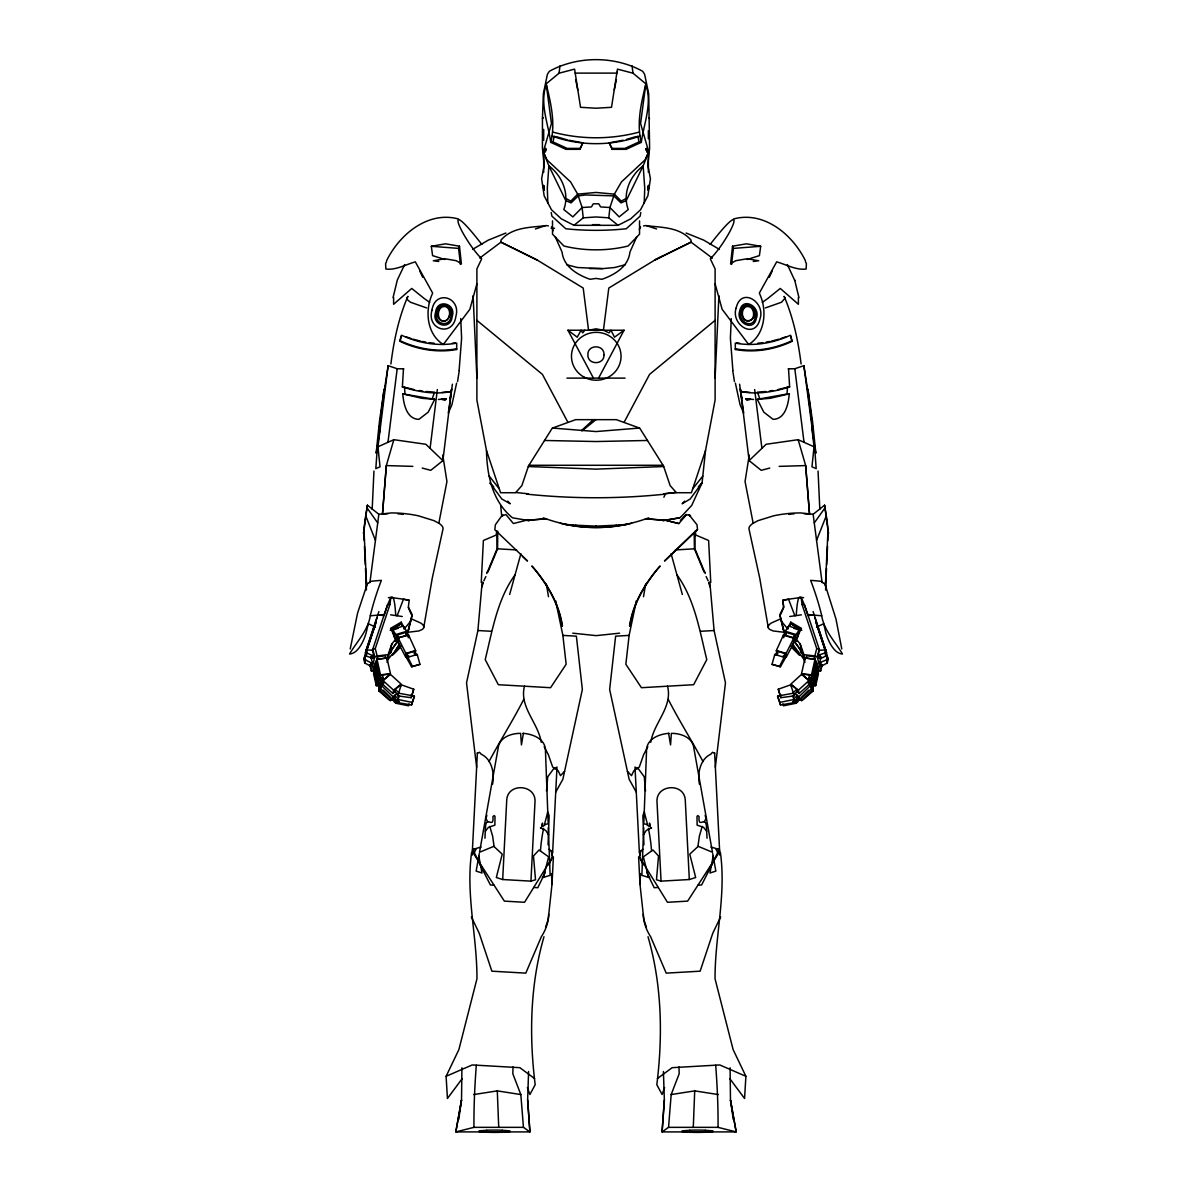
<?xml version="1.0" encoding="UTF-8"?>
<svg xmlns="http://www.w3.org/2000/svg" width="1192" height="1192" viewBox="0 0 1192 1192"><rect width="100%" height="100%" fill="white"/><g stroke="black" fill="none" stroke-linecap="round" stroke-linejoin="round"><path stroke-width="1.5" d="M694.206 534.105L694.414 548.827L703.995 571.862L705.038 572.235M715.707 1065.216C717.226 1085.942 718.255 1106.504 718.031 1127.349L736.179 1131.908L730.472 1099.993L730.085 1067.823M456.655 349.48L456.715 343.117C438.269 346.485 418.467 343.177 401.57 335.22L399.961 341.344C417.304 349.599 437.688 353.011 456.655 349.48L456.655 348.779C437.688 352.31 417.304 348.898 399.961 340.644L401.168 336.055M741.439 314.137L741.469 311.872M754.521 315.642C756.89 307.879 744.985 300.235 741.945 309.756M623.148 140.209L609.231 142.846L612.167 149.328L626.098 149.328L641.296 142.355C636.364 122.999 641.296 102.78 645.855 83.827L632.982 73.189L617.456 69.121L611.511 107.31L596.015 108.219L580.534 107.31L574.589 69.121L559.063 73.189L546.189 83.827L551.464 123.566L543.328 151.756L548.871 165.852L565.768 200.554L571.043 202.893L578.254 195.875L585.525 194.966L613.791 195.875L621.002 202.893L626.277 200.554L643.173 165.852L648.716 151.756L640.581 123.566L645.855 83.827M648.716 186.399L648.463 188.098L648.537 186.459M788.523 368.82L789.626 386.908L787.495 387.013L787.018 393.986L757.307 399.35L763.804 412.179L773.131 419.361C785.558 419.062 788.389 403.745 789.253 393.852L787.018 393.986M693.282 1127.349L694.712 1090.874L718.255 1094.569M523.377 733.378L521.44 744.925L520.636 733.363C511.964 733.289 501.117 736.656 498.539 745.939L479.527 852.265L493.816 846.35L502.219 854.172L496.334 877.521L502.681 879.532L530.947 881.141L535.521 879.771L533.465 855.975L539.022 850.015L548.648 856.839L543.358 877.401M566.587 264.684L577.39 267.515L602.452 268.647L614.655 267.515L625.457 264.684M486.962 572.235L488.005 571.862L497.585 548.827L497.72 531.14M513.007 1066.929L512.828 1073.768L520.83 1094.569L523.452 1127.349L529.918 1131.908L527.639 1099.993L528.592 1071.489M548.573 834.832L545.861 830.63A16.777 12.322 3.3 0 0 541.272 828.291L542.509 823.061C541.69 830.288 544.55 822.912 548.201 824.03L545.385 748.621C543.939 738.221 532.139 733.974 522.945 733.318M697.931 846.588L699.361 836.173L702.222 826.443M492.519 784.351C494.784 773.623 491.849 758.976 481.181 754.208L479.512 752.286L477.351 753.299M461.915 1067.823L461.527 1099.993L455.821 1131.908L473.969 1127.349C473.745 1106.504 474.774 1085.942 476.293 1065.216M542.449 118.634L543.343 93.87L547.396 74.321L549.333 71.311C577.33 55.756 614.7 55.756 642.697 71.311L644.634 74.321L648.701 93.87L649.61 148.091L647.837 165.092L650.43 178.815L647.867 195.846L640.566 209.762L630.657 218.881L618.037 225.318L573.993 225.318L561.387 218.881L551.479 209.762L544.163 195.846L541.615 178.815L544.208 165.092L542.42 148.091L542.449 118.634L543.373 117.755M644.216 202.804L644.738 188.142L643.173 165.852C630.047 175.701 622.254 193.596 628.244 209.539L619.169 216.884L609.932 207.527L600.619 206.931L598.742 203.802L593.303 203.802L591.426 206.931L582.113 207.527L572.875 216.884L563.801 209.539C569.791 193.596 561.998 175.701 548.871 165.852L547.307 188.142L547.828 202.804M544.818 151.19L545.623 148.27L544.967 150.594L545.742 149.238M545.906 149.313L545.742 150.833M643.665 827.501L641.877 875.36L649.64 877.699L648.105 875.226M801.098 363.977C798.268 341.314 793.395 317.951 784.232 296.599M646.422 927.018L643.844 919.807L640.015 884.479L640.462 873.617M646.168 148.896L647.077 150.594L646.332 149M372.187 509.267L373.945 471.049M715.111 378.117L718.895 295.631M841.776 648.925L835.95 618.961L825.415 585.54L827.993 530.291L824.611 505.17L813.138 514.288L800.905 512.947A35.805 9.685 -7.7 0 0 773.384 515.883L757.874 520.71L752.659 523.556A37.444 10.132 -7.7 0 0 749.023 529.129L759.736 578.15L768.274 627.558M826.503 568.346L825.698 586.941L825.639 585.987M826.682 564.65L827.561 546.145M827.814 540.602L827.755 526.804A87.836 2.756 82.7 0 1 826.92 519.667L824.611 505.17M825.609 590.04L825.773 586.628M481.24 582.471L483.386 540.483L496.9 534.746L497.079 548.797L486.783 573.516M471.63 852.414C465.625 894.894 477.158 936.569 476.949 978.811L458.89 1049.586L446.106 1076.302L447.432 1098.473L462.228 1078.596M472.151 855.186L477.381 752.793M484.95 838.244L485.606 825.564C486.917 815.939 493.935 829.185 492.907 816.58L494.144 815.581L495.008 816.341L494.874 825.147L488.437 827.337L485.323 831.211M502.681 879.532L506.689 801.009C506.719 782.116 536.936 783.949 534.955 802.618L530.947 881.141M541.242 742.303C538.143 722.635 519.131 707.109 524.45 686.205M548.067 844.77L549.125 815.894A7.897 7.018 -78.4 0 0 548.022 813.108L547.486 812.274M552.611 852.921L557.007 767.067L553.312 769.212L547.739 776.782L546.502 791.026M545.578 927.018L548.156 919.807L551.985 884.479L553.386 857.108M408.93 656.077L405.697 657.06L397.875 642.25L398.113 637.884L408.454 634.755L415.621 650.474L415.412 654.11M408.424 635.127L399.052 637.601M405.697 657.06L405.906 653.425L398.113 637.884M406.889 653.574L406.755 656.166L408.603 657.045L406.889 653.574L414.414 651.309L416.112 654.766L414.771 654.915M408.275 637.78L408.454 634.755M414.265 653.887L414.414 651.309M543.492 186.801L543.701 186.041L543.582 188.098L543.627 185.341L544.357 187.949M720.37 852.414C726.375 894.894 714.842 936.569 715.051 978.811L733.11 1049.586L745.894 1076.302L744.568 1098.473L729.772 1078.596M731.262 318.562L730.398 338.2L732.886 370.474M663.408 1071.489L664.361 1099.993L662.082 1131.908L736.179 1131.908L730.472 1099.993L733.259 1119.497M380.159 428.092L377.432 446.538L375.808 468.665L380.039 466.787L377.953 446.777L388.13 365.661L397.189 368.745L403.73 368.82M648.701 186.965L648.344 189.364M664.361 1099.993L662.082 1131.908L668.548 1127.349L671.17 1094.569L679.172 1073.768L678.993 1066.929M412.849 466.37L386.327 465.58L382.483 514.035L386.327 465.58L393.837 439.684L425.842 444.273L442.888 460.633L430.774 470.318L422.206 468.069M481.717 587.194L483.282 582.843M476.651 767.231L466.534 682.882L477.903 630.523L482.179 581.934M540.423 850.939L540.945 845.277A97.938 51.867 -81.1 0 1 543.597 828.336M559.063 73.189L559.987 65.843M456.611 383.153L451.932 404.729L448.296 413.088L451.306 392.272M367.389 505.17L363.53 533.435L364.245 526.804A87.836 2.756 -82.7 0 0 365.08 519.667L367.389 505.17L378.862 514.288L391.095 512.947A35.805 9.685 7.7 0 1 418.615 515.883L434.126 520.71L439.341 523.556A37.444 10.132 7.7 0 1 442.977 529.129L432.264 578.15L423.726 627.558M811.841 428.092L814.047 446.777L811.961 466.787L816.192 468.665L814.568 446.538L803.87 365.661L794.811 368.745L788.27 368.82M710.134 244.479C751.899 190.586 730.204 238.698 710.328 258.843L715.111 268.945L715.111 400.005L705.515 450.546L702.073 482.864L691.703 505.453L682.837 514.944L679.827 517.82L663.184 520.606M732.529 246.193L733.408 248.398L731.56 264.415L730.636 263.581L732.529 246.193L746.475 243.809L760.675 246.282L759.408 255.624L747.22 259.469M618.037 225.318L608.784 217.838L609.932 207.527L614.372 194.147L621.449 181.929L645.17 159.788L648.716 151.756M387.966 442.307L397.189 368.745M430.088 448.356L437.345 389.59M442.888 460.633L448.848 411.523A155.571 4.887 -82.7 0 1 451.753 389.009L452.394 384.226M636.364 600.664L629.123 635.396L625.845 664.242L641.43 687.71L693.669 684.7L706.782 659.608C699.63 630.598 694.802 599.516 676.922 574.797M643.427 834.832L646.138 830.63A16.777 12.322 -3.3 0 1 650.728 828.291L651.592 827.948M377.819 614.744L383.973 615.638C389.501 599.814 393.792 583.618 395.744 615.385L397.204 615.593L403.462 599.218L409.139 600.485L408.379 606.981L412.238 614.774L410.227 621.732L404.595 628.527L401.227 622.164L390.633 628.303L395.714 639.255L391.84 643.933L388.07 654.646L377.179 655.943L375.257 648.597L389.948 604.508L390.827 597.415L409.243 600.053M593.422 378.117L567.943 330.244L624.057 330.244L614.521 337.202L610.989 330.244L609.067 332.881L603.435 330.244L608.799 288.047L656.077 259.275L691.077 242.17L712.384 258.157M552.269 853.234L552.432 851.967L549.169 849.24M369.892 582.635L378.862 514.288M496.334 534.031L496.706 531.081M384.837 386.953L388.13 365.661M568.897 140.209L582.813 142.846L579.878 149.328L565.932 149.328L550.749 142.355C555.681 122.999 550.734 102.78 546.189 83.827M449.995 398.039L451.753 389.009L450.353 391.691L441.949 392.421M640.238 851.416L639.448 857.063L667.46 902.284L687.62 901.122L719.119 852.489L717.971 849.27M486.008 818.651L486.872 815.268M458.741 1119.497L461.527 1099.993L455.821 1131.908L529.918 1131.908L527.639 1099.993M403.477 368.82L402.375 386.908C418.034 391.885 435.184 394.865 451.47 391.468M350.225 648.925L357.585 613.046L367.494 583.35M640.819 212.504L640.134 216.154L626.247 228.76C606.46 230.861 585.585 230.861 565.798 228.76L551.911 216.154L551.211 212.504M457.564 381.514L459.233 370.727M377.432 446.538L376.15 453.169L379.458 421.417L384.092 389.128L379.488 427.064L384.956 385.985M749.261 454.986L745.06 481.508L753.15 523.139M646.288 149.238L646.407 148.27L647.226 151.19M643.516 596.67L645.632 584.05M713.174 856.139L709.97 872.991L715.856 871.114L712.712 853.561M479.288 853.561L476.144 871.114L482.03 872.991L478.826 856.139M438.85 523.139L446.94 481.508L442.739 454.986M807.163 386.953L807.073 385.806L812.512 427.064L807.908 389.128L812.542 421.417L815.849 453.169L814.568 446.538M614.282 89.936L616.368 79.67M784.411 635.738L785.334 631.283L788.627 626.038L799.474 629.331L797.955 636.752L794.647 642.011L796.182 634.576L799.474 629.331M785.766 635.396L786.362 632.46L794.811 635.023L793.172 641.594M788.016 629.003L788.627 626.038M789.566 626.322L791.056 623.476L798.774 628.914L799.37 631.373L798.193 633.92M366.391 590.04L366.361 585.987M545.355 87.448C540.348 105.328 548.275 124.4 550.749 142.355L552.999 141.922L554.265 136.067M515.078 574.797C497.198 599.516 492.37 630.598 485.218 659.608L498.33 684.7L550.57 687.71L566.155 664.242L562.877 635.396L555.636 600.664M579.878 149.328L582.813 142.846M544.252 825.386L547.754 811.99M812.303 678.099L815.82 662.439L815.015 659.161L805.062 657.984L801.546 673.629L811.514 674.821L812.303 678.099L808.996 677.712M802.499 675.328L802.752 674.24L809.726 675.059L809.085 682.465M806.12 658.371L806.701 655.764L814.672 656.703L814.762 662.052L815.82 662.439M809.726 675.059L808.548 680.274L801.68 674.27L790.877 684.089L798.357 690.213L799.162 693.491L809.949 683.687L809.159 680.394L801.68 674.27M814.091 659.31L814.672 656.703M811.514 674.821L815.015 659.161M811.439 679.827L812.035 682.301L810.858 687.516L810.262 685.042L811.439 679.827L808.251 679.455M814.047 682.927L813.242 679.634L816.952 663.11L817.742 666.388L814.047 682.927L810.396 682.495M811.946 690.168L813.108 684.953L812.512 682.495L811.335 687.71L812.005 690.451L801.694 700.643L799.102 698.721M813.704 684.878L812.527 690.093L813.272 690.883L802.946 699.838M817.414 673.003L817.995 670.396M815.104 685.609L818.606 669.949L817.816 666.671L814.3 682.331L815.104 685.609L811.454 685.177M815.745 685.579L818.472 673.391L817.742 670.381L815.015 682.554L815.745 685.579L812.423 685.177M543.984 936.748C530.112 984.711 529.054 1035.416 535.178 1084.705L529.904 1094.494L527.371 1087.581M629.838 252.719C628.05 267.038 614.208 274.965 601.945 279.3L596 278.421L590.055 279.3C577.792 274.965 563.965 267.023 562.162 252.719M667.55 686.205C672.869 707.109 653.857 722.635 650.758 742.303M375.257 648.597L372.724 649.044L372.425 650.281L373.722 655.242L373.007 658.342L366.242 656.062L366.972 652.978L366.138 649.834L378.892 611.541M371.382 658.565L372.098 655.481L373.722 655.242M393.047 297.657L397.338 279.971L404.639 264.579M370.846 656.762L372.396 662.678L371.636 665.792L370.384 665.97L364.767 663.035L363.813 659.414L376.165 621.494M364.767 663.035L365.512 659.921L364.573 656.3M375.495 624.34L376.255 621.226M370.384 665.97L371.144 662.871L372.396 662.678M373.454 671.275L371.338 670.917L374.765 656.837L372.724 649.044M375.733 663.274L376.389 660.532L376.985 663.139L374.988 663.378M385.88 658.371L385.299 655.764L377.328 656.703L377.238 662.052L376.18 662.439L379.697 678.099L383.005 677.712M376.18 662.439L376.985 659.161L386.938 657.984L390.454 673.629L380.486 674.821L379.697 678.099M376.255 685.579L376.985 682.554L374.258 670.381L373.528 673.391L376.255 685.579L379.577 685.177M376.895 685.609L377.7 682.331L374.184 666.671L373.394 669.949L376.895 685.609L380.546 685.177M377.953 682.927L378.758 679.634L375.048 663.11L374.258 666.388L377.953 682.927L381.604 682.495M380.561 679.827L379.965 682.301L381.142 687.516L381.738 685.042L380.561 679.827L383.75 679.455M402.434 626.322L400.944 623.476L393.226 628.914L392.63 631.373L393.807 633.92M389.501 675.328L389.248 674.24L382.274 675.059L382.915 682.465M389.054 699.838L378.728 690.883L379.384 688.157M386.938 657.984L376.91 659.429M386.834 659.757L388.07 654.646M394.91 697.812L392.079 699.957L380.293 688.469L381.097 685.191L383.928 683.046M382.051 683.687L382.841 680.394L390.32 674.27L401.123 684.089L393.643 690.213L392.838 693.491L382.051 683.687L383.556 679.812M387.042 662.32L391.84 643.933M395.714 639.255L395.252 641.177L396.474 639.687M401.227 622.164L400.765 624.072L390.171 630.21M390.32 674.27L383.452 680.274L382.274 675.059M380.054 690.168L378.892 684.953L379.488 682.495L380.665 687.71L379.995 690.451L390.305 700.643L391.006 697.782L383.273 690.138M411.002 619.885L407.008 635.321L411.955 615.951M392.079 699.957L392.883 696.664L397.115 693.461M400.899 685.907L400.169 685.251L395.163 689.348L394.641 691.539L398.232 694.802M397.398 693.625L394.79 695.592L394.194 698.05L397.666 701.432M395.044 699.123L394.284 702.163L394.522 701.313M409.079 703.846L408.603 705.813L395.565 703.191L396.37 700.166L394.075 697.901M398.5 693.446L401.227 684.789L413.728 689.214L411.195 697.692L397.905 695.904L398.769 692.612L395.163 689.348M411.061 694.981L414.399 696.217L411.523 704.979L397.294 702.52L398.262 698.959L394.79 695.592M411.195 697.692L413.728 689.214M411.523 704.979L414.399 696.217M366.242 656.062L365.408 652.858L366.138 649.834L372.425 650.281L387.519 604.627L389.948 604.508M796.286 639.255L800.16 643.933L803.929 654.646L814.821 655.943L816.743 648.597L802.052 604.508L801.173 597.415L782.757 600.053L783.621 606.981L779.762 614.774L781.773 621.732L787.405 628.527L790.773 622.164L801.367 628.303L796.286 639.255L796.748 641.177L795.526 639.687M818.546 671.275L820.662 670.917L817.235 656.837L819.277 649.044L816.743 648.597M815.835 621.494L828.187 659.414L827.233 663.035L821.616 665.97L820.364 665.792L819.604 662.678L821.154 656.762M820.662 670.917L822.286 664.689M827.233 663.035L826.488 659.921L827.427 656.3M813.108 611.541L826.592 652.858L825.758 656.062L820.617 658.565L818.993 658.342L818.278 655.242L819.277 649.044M825.758 656.062L825.028 652.978L825.862 649.834L819.574 650.281L804.481 604.627L802.052 604.508M710.76 582.471L708.614 540.483L695.1 534.746L694.921 548.797L705.217 573.516M476.889 283.815L469.886 309.25L443.305 344.518C426.483 333.983 424.59 309.786 432.681 293.128L415.323 261.868C405.876 264.49 395.774 270.375 385.85 269.019L385.597 263.536L386.61 261.674M509.669 594.45L520.889 553.729M777.229 654.915L775.888 654.766L777.586 651.309L785.111 653.574L783.397 657.045L785.677 657.477L780.462 666.715L772.043 664.361L774.77 654.468L776.29 654.632M394.88 699.689L395.118 698.855M407.843 632.296L408.692 629.376M496.587 535.789L496.9 534.746M397.905 695.904L398.173 695.085M483.818 580.862L485.889 576.555M708.987 582.709L708.718 582.843M396.087 701L396.37 700.166M395.565 703.191L395.833 702.356M365.408 652.858L377.015 618.007M363.813 659.414L374.824 626.351M705.515 450.546L691.405 492.728L676.4 492.728L670.142 485.621L663.497 465.968L639.717 428.137L616.338 419.658L575.662 419.658L552.283 428.137L528.503 465.968L521.858 485.621L515.6 492.728L500.595 492.728L486.485 450.546L476.889 400.005L476.889 268.945L481.672 258.843C461.796 238.698 440.101 190.586 481.866 244.479M523.78 699.332C512.903 720.549 500.223 740.619 488.973 761.584M474.029 849.27L472.881 852.489L504.38 901.122L524.54 902.284L552.552 857.063L551.762 851.416M397.964 699.779L399.469 695.651M397.294 702.52L397.592 701.701M664.629 1087.581L662.096 1094.494L656.822 1084.705C662.946 1035.416 661.888 984.711 648.016 936.748M459.114 370.474L461.602 338.2L460.738 318.562M476.159 848.793L474.342 852.578L481.061 866.644L490.389 884.986L494.069 885.194M407.768 296.599C398.605 317.951 393.733 341.314 390.902 363.977M617.456 71.684L616.92 73.114L575.125 73.114M527.296 520.025L513.409 523.541L505.9 514.557L501.698 516.047L502.964 514.914M399.648 643.829L392.451 655.272L399.842 647.882M822.107 582.635L816.565 540.378L826.101 516.255M434.693 399.35L428.196 412.179L418.869 419.361C406.442 419.062 403.611 403.745 402.747 393.852L434.693 399.35L421.804 398.292L402.747 393.852M459.471 246.193L461.364 263.581L460.44 264.415L458.592 248.398L459.471 246.193L445.525 243.809L431.325 246.282L432.592 255.624L444.78 259.469M393.613 297.419L393.613 304.273L411.732 288.449L424.084 298.387A42.584 8.433 35.5 0 0 429.686 302.306M636.781 236.776L630.061 251.765M589.533 268.587L602.496 268.587M472.39 850.671L472.941 849.36L481.106 847.035M432.234 398.635L434.573 392.153L426.185 391.498M780.626 614.536L783.74 607.488L782.861 600.485L788.538 599.218L794.796 615.593L796.256 615.385C798.208 583.618 802.499 599.814 808.027 615.638L814.181 614.744M663.884 497.258L665.285 494.129L664.078 493.816L676.177 492.475L663.721 493.816L665.285 494.129C619.259 498.941 572.741 498.941 526.715 494.129L527.922 493.816M776.588 654.11L776.379 650.474L783.546 634.755L793.887 637.884L794.125 642.25L786.303 657.06L783.069 656.077M545.459 151.339L544.982 152.159L544.967 151.265M772.103 271.24L769.257 277.349M798.402 629.689L798.774 628.914M544.163 187.457L544.118 190.198L544.222 187.904M545.295 872.276L537.815 887.712L533.718 887.474M548.782 864.885L552.492 857.063L551.181 850.924M784.738 657.194L785.111 653.574M648.195 189.2L647.882 187.457L647.807 190.169L648.403 185.341L648.552 186.801M639.314 229.445L640.551 226.927M786.303 657.06L786.094 653.425L793.887 637.884M720.668 916.931L712.846 933.023L700.136 971.182L666.209 973.134L650.579 936.599A54.102 48.038 -3.3 0 1 643.248 914.309M779.389 666.596L784.172 657.313L785.677 657.477M407.858 296.406L406.949 298.149L407.858 300.146L410.51 302.261L426.647 307.923M647.822 746.743L643.665 754.655L639.329 767.007L633.801 770.837L631.507 775.664L627.409 771.284M598.578 378.117L624.057 330.244M624.31 421.893L649.58 374.377L715.111 320.365M704.144 822.003L706.335 817.95M555.725 792.114L562.847 779.315L582.352 689.527L576.377 636.17L562.877 635.396M367.106 584.005L371.159 581.249L381.38 580.325A293.023 292.189 31.7 0 0 370.459 614.804C368.358 630.166 357.064 641.341 349.554 653.976C358.777 653.708 365.423 637.958 367.017 628.989A293.023 292.189 31.7 0 1 368.149 624.578M543.895 875.226L542.36 877.699L550.123 875.36L548.335 827.501M784.515 635.41L786.362 632.46M783.576 635.127L792.963 637.973L794.811 635.023M386.521 260.869C399.245 234.66 427.928 210.582 458.592 219.015M644.514 812.274L643.978 813.108A7.897 7.018 78.4 0 0 642.875 815.894L643.933 844.77M640.819 850.924L639.508 857.063L643.218 864.885M709.702 867.985L711.535 865.377M816.565 540.378L814.27 522.945L824.968 507.911M501.757 515.868L495.38 524.733L494.814 529.665L527.475 560.866M446.091 398.858L445.033 400.303L441.278 399.275L446.091 398.858L438.418 399.469M401.063 645.885L393.494 653.916L399.529 644.336M715.349 767.231L725.466 682.882L714.097 630.523L709.821 581.934M545.742 149.924L544.833 151.622M584.78 330.244L582.724 332.881L581.011 330.244L577.271 337.202L567.943 330.244M702.788 476.055L692.656 488.958M483.252 583.141L483.013 582.709M686.1 514.557L680.409 520.383M396.981 642.13L390.991 650.43L390.246 653.529M396.862 642.622L391.84 649.595L391.214 652.173M388.115 659.25L392.719 653.708M659.772 566.185C645.11 583.082 632.758 603.659 629.57 625.994M660.13 566.185C645.468 583.082 633.116 603.659 629.927 625.994M564.591 771.284L560.493 775.664L558.199 770.837L552.671 767.007L548.335 754.655L544.178 746.743M684.625 501.162L682.137 503.769L690.198 498.986L702.073 482.864L698.333 486.783M694.042 532.466L664.525 560.866M782.921 703.846L783.397 705.813L796.435 703.191L795.63 700.166L797.925 697.901M796.107 702.088L799.534 698.691M808.727 690.138L800.994 697.782L801.694 700.643M794.602 693.625L797.21 695.592L793.738 698.959L794.706 702.52L780.477 704.979L777.601 696.217L780.939 694.981M810.903 685.191L811.707 688.469L799.921 699.957L799.117 696.664L810.903 685.191L808.072 683.046M794.334 701.432L797.806 698.05L797.21 695.592M769.794 468.069L761.226 470.318L749.112 460.633L766.158 444.273L798.163 439.684L814.047 446.777M664.868 560.866L697.543 529.665L696.977 524.733L689.751 515.674M581.368 430.67L593.422 419.658M791.101 685.907L791.831 685.251L796.837 689.348L797.359 691.539L793.768 694.802M796.837 689.348L793.231 692.612L794.096 695.904L780.805 697.692L778.272 689.214L790.773 684.789L793.499 693.446M798.357 690.213L809.159 680.394M797.418 701.045L799.877 698.914M378.728 690.883L379.473 690.093L378.296 684.878M694.563 531.945L697.186 529.665M642.831 849.24L639.568 851.967L639.731 853.234M392.838 693.491L395.342 691.449M573.993 225.318L583.26 217.838L596.015 216.959L608.784 217.838M582.203 430.729L596 419.658M657.418 1078.536L672.169 1067.674L719.774 1064.948L745.894 1076.302M479.78 258.038L500.923 242.17L500.923 240.173C511.949 227.225 529.725 227.493 545.251 225.75M390.305 700.643L392.898 698.721M472.598 249.396L488.169 240.188L505.885 233.036M730.636 263.581L735.822 260.69L747.16 258.738L758.693 260.765L753.269 261.495M823.657 623.714L816.55 627.081M625.845 198.632L621.226 201.135L614.372 194.147L596.015 192.448L577.673 194.147L570.804 201.135L566.2 198.632M819.604 662.678L826.488 659.921M663.035 255.878L654.825 260.035L691.077 242.17L691.077 240.173C680.051 227.225 662.275 227.493 646.749 225.75M792.039 340.644C774.696 348.898 754.312 352.31 735.345 348.779L735.345 349.48C754.312 353.011 774.696 349.599 792.039 341.344L790.832 336.055M818.278 655.242L825.028 652.978M443.29 306.448C436.361 308.385 436.749 322.108 444.854 320.991C451.679 318.979 451.187 305.405 443.156 306.523M646.675 87.448C651.696 105.328 643.769 124.4 641.296 142.355L639.046 141.922L624.921 148.404L611.958 148.404L609.231 142.846M377.953 446.777L393.837 439.684M779.151 466.37L805.673 465.58L809.517 514.035L805.673 465.58L798.163 439.684M446.106 1076.302L472.226 1064.948L519.831 1067.674L534.582 1078.536M781.192 618.618L771.224 623.043A30.381 8.225 -7.7 0 0 769.779 629.465L773.146 630.955L784.53 632.326M374.765 656.837L377.179 655.943M780.76 338.588L785.796 336.815M786.154 387.475L787.495 387.013M789.626 386.908C773.966 391.885 756.816 394.865 740.53 391.468L739.606 384.226M789.253 393.852L770.196 398.292L757.307 399.35M535.402 228.953L545.951 225.526L548.454 225.899M648.731 517.82C620.645 528.294 589.608 530.514 560.434 523.273M648.642 877.401L643.352 856.839L652.978 850.015L658.535 855.975L656.479 879.771L661.053 881.141L689.319 879.532L695.666 877.521L689.781 854.172L698.184 846.35L712.473 852.265L693.461 745.939C690.883 736.656 680.036 733.289 671.364 733.363L670.56 744.925L668.623 733.378M392.526 629.331L395.818 634.576L397.353 642.011L394.045 636.752L392.526 629.331L403.373 626.038L406.666 631.283L407.589 635.738M392.66 629.987L398.083 628.333M395.818 634.576L406.666 631.283M398.828 641.594L397.189 635.023L405.638 632.46L407.485 635.41M397.875 642.25L398.813 641.966M405.906 653.425L415.621 650.474M415.71 654.632L417.23 654.468L419.957 664.361L411.538 666.715L406.323 657.477L407.262 657.194M407.664 657.328L417.23 654.468M411.538 666.715L419.957 664.361M626.5 139.404L636.17 136.544M639.925 136.067C611.72 146.199 580.325 146.199 552.12 136.067M765.353 307.923L781.49 302.261L785.051 298.149L784.142 296.406M771.254 341.18L779.076 339.169M778.033 389.56L784.53 387.892M792.606 701.507L795.839 700.732M639.389 132.044C611.138 139.673 580.891 139.673 552.656 132.044M452.096 343.385L455.18 342.745M777.601 696.217L779.851 702.401L793.976 699.51M526.715 494.129L528.279 493.816L515.823 492.475M370.265 615.802L384.241 614.521M631.566 523.273C602.392 530.514 571.355 528.294 543.269 517.82M599.546 224.662L592.498 224.662M778.272 689.214L780.298 695.606L793.425 693.178M789.73 616.517L801.411 614.834M766.218 342.074L769.57 341.478M769.302 391.125L772.803 390.499M733.408 219.015C764.072 210.582 792.754 234.66 805.479 260.869M662.827 520.606L679.485 517.82M473.745 1094.569L497.288 1090.874L520.83 1094.569M671.17 1094.569L694.712 1090.874M643.546 225.899L646.049 225.526L656.598 228.953M669.055 733.318C659.861 733.974 648.061 738.221 646.615 748.621L643.799 824.044C647.45 822.897 650.31 830.288 649.491 823.061L650.728 828.291M388.383 597.699L390.827 597.415M378.758 679.634L382.408 679.202M529.248 520.159L546.592 518.773M406.323 657.477L407.828 657.313L412.611 666.596M757.814 343.221L762.85 342.685M765.815 391.498L757.427 392.153L759.766 398.635M639.493 428.047L596 431.564L552.507 428.047M619.587 633.175L596.179 635.634L572.771 633.175M619.095 525.016L621.464 524.823M530.976 519.965L546.249 518.773M733.408 248.398L760.675 246.282M663.691 466.534L596 469.141L528.309 466.534M621.106 524.823L626.634 524.465M664.57 520.025L678.948 523.541L686.458 514.557L690.108 515.674M647.465 440.474L596 441.532L544.535 440.474M662.409 520.159L664.927 520.025M382.483 514.035L387.922 513.707M407.47 632.326L418.854 630.955L422.221 629.465A30.381 8.225 7.7 0 0 420.776 623.043L410.808 618.618M675.342 549.929L694.414 548.827M629.123 635.396L615.623 636.17L609.648 689.527L629.153 779.315L636.275 792.114M700.583 631.298L714.097 630.523M658.282 887.474L654.184 887.712L646.705 872.276M697.931 885.194L701.611 884.986L710.939 866.644L717.659 852.578L715.841 848.793M616.1 525.18L619.438 525.016M486.589 1130.314L480.808 1130.716A15.183 1.103 0 0 0 480.808 1131.834L486.589 1132.251A16.062 1.162 0 0 0 502.368 1132.251L508.15 1131.834A15.183 1.103 0 0 0 508.15 1130.716L502.368 1130.314M689.632 1130.314L683.85 1130.716A15.183 1.103 0 0 0 683.85 1131.834L689.632 1132.251A16.062 1.162 0 0 0 705.411 1132.251L711.192 1131.834A15.183 1.103 0 0 0 711.192 1130.716L705.411 1130.314M595.821 526.164L616.443 525.18M807.759 614.521L821.735 615.802M580.087 148.404L567.124 148.404L552.999 141.922M551.091 228.268L554.533 228.268M566.93 378.117L625.07 378.117M528.935 465.282L663.065 465.282M473.969 1127.349L523.452 1127.349M668.548 1127.349L718.031 1127.349M575.557 525.18L596.179 526.164M402.375 386.908L405.846 387.475M572.562 525.016L575.9 525.18M497.585 548.827L516.658 549.929M477.903 630.523L491.417 631.298M804.078 513.707L809.517 514.035M527.073 520.025L529.591 520.159M753.582 399.469L745.909 398.858L746.967 400.303L750.722 399.275L745.909 398.858M527.43 520.025L526.298 520.189L528.816 520.606M565.366 524.465L570.894 524.823M431.325 246.282L458.592 248.398M645.751 518.773L661.024 519.965M645.408 518.773L662.752 520.159M800.786 652.173L800.16 649.595L795.138 642.622M801.754 653.529L801.009 650.43L795.019 642.13M750.051 392.421L741.648 391.691L740.247 389.009A155.571 4.887 82.7 0 1 743.152 411.523L749.112 460.633M570.536 524.823L572.905 525.016M429.15 342.685L434.186 343.221M390.589 614.834L402.27 616.517M772.043 664.361L780.462 666.715M748.844 306.523C740.813 305.405 740.321 318.979 747.146 320.991C755.251 322.108 755.639 308.385 748.71 306.448M529.263 520.68L512.515 517.82C492.49 501.623 486.932 475.101 486.485 450.546M815.09 659.429L805.062 657.984M817.012 663.378L815.015 663.139L815.611 660.532L816.267 663.274M809.591 679.202L813.242 679.634M801.173 597.415L803.617 597.699M438.731 261.495L433.307 260.765L444.839 258.738L456.178 260.69L461.364 263.581M422.43 341.478L425.782 342.074M419.197 390.499L422.698 391.125M398.575 693.178L411.702 695.606M398.024 699.51L412.149 702.401M736.82 342.745L739.904 343.385M396.161 700.732L399.394 701.507M664.704 520.025L678.591 523.541M412.924 339.169L420.746 341.18M407.47 387.892L413.967 389.56M555.874 136.544L567.154 139.881M793.917 628.333L799.34 629.987M785.334 631.283L796.182 634.576M793.187 641.966L794.125 642.25M776.379 650.474L786.094 653.425M774.77 654.468L784.336 657.328M686.115 233.036L703.831 240.188L719.402 249.396M406.204 336.815L411.24 338.588M814.821 655.943L817.235 656.837M375.45 627.081L368.343 623.714M540.408 827.948L541.272 828.291M710.894 847.035L719.059 849.36L719.61 850.671M603.435 330.273L596 328.828L588.565 330.273L583.201 288.047L537.175 260.035L500.923 242.17L537.175 260.035M366.972 652.978L372.098 655.481M365.512 659.921L371.144 662.871M801.829 630.21L791.235 624.072L790.773 622.164M794.885 693.461L799.117 696.664M797.09 697.812L799.921 699.957M809.949 683.687L808.444 679.812M796.658 691.449L799.162 693.491M476.889 320.365L542.42 374.377L567.69 421.893M392.123 698.914L394.582 701.045M648.672 117.755L649.595 118.634M689.393 514.914L690.585 515.868M689.036 514.914L690.242 515.868M382.841 680.394L393.643 690.213M522.454 556.396L527.132 560.866M381.097 685.191L392.883 696.664M639.538 220.848L639.538 234.154L628.124 245.999C607.726 251.11 584.318 251.11 563.905 245.999L552.507 234.154L552.507 220.848M392.466 698.691L395.893 702.088M493.741 486.783L489.927 482.864L501.802 498.986L510.221 503.769L507.688 501.162M532.228 566.185C546.89 583.082 559.242 603.659 562.43 625.994M531.87 566.185C546.532 583.082 558.884 603.659 562.073 625.994M792.352 643.829L803.885 659.25L804.958 662.32M792.471 644.336L798.506 653.916L790.937 645.885M792.159 647.882L799.549 655.272L799.162 653.678M499.344 488.958L489.212 476.055M646.288 149.924L647.062 152.159L646.138 149.313M805.39 261.674L806.403 263.536L806.15 269.019C796.226 270.375 786.124 264.49 776.677 261.868L759.319 293.128C767.41 309.786 765.517 333.983 748.695 344.518L722.114 309.25L715.111 283.815M367.032 507.911L377.73 522.945M480.465 865.377L482.298 867.985M397.189 635.023L399.037 637.973M824.894 584.005L820.841 581.249L810.62 580.325A293.023 292.189 -31.7 0 1 821.541 614.804C823.642 630.166 834.936 641.341 842.446 653.976C833.223 653.708 826.577 637.958 824.983 628.989A293.023 292.189 -31.7 0 0 823.851 624.578M485.665 817.95L487.856 822.003M561.939 251.765L555.219 236.776M706.111 576.555L708.182 580.862M471.332 916.931L479.154 933.023L491.864 971.182L525.791 973.134L541.421 936.599A54.102 48.038 3.3 0 0 548.752 914.309M551.449 226.927L553.312 230.697M450.055 309.756C444.75 297.136 431.176 314.345 440.831 320.469C450.457 325.029 454.122 305.182 443.871 305.033A5.543 5.424 0 0 0 440.012 307.268L437.851 311.157L437.479 315.642M787.361 264.579L794.796 280.537M703.027 761.584C691.777 740.619 679.097 720.549 668.22 699.332M422.743 277.349L419.897 271.24M393.226 628.914L393.598 629.689M408.26 607.488L411.374 614.536M543.328 151.756L546.86 159.788L570.596 181.929L577.673 194.147L582.113 207.527L583.26 217.838M714.649 753.299L712.488 752.286L710.819 754.208C700.151 758.976 697.216 773.623 699.481 784.351M798.387 297.419L798.387 304.273L780.268 288.449L767.916 298.387A42.584 8.433 -35.5 0 1 762.314 302.306M824.506 583.35L825.415 585.54M365.899 516.255L375.435 540.378M708.748 583.141L710.283 587.194M792.531 695.651L794.036 699.779M794.408 701.701L794.706 702.52M705.128 815.268L705.992 818.651M366.227 586.628L365.497 568.346M632.058 65.843L632.982 73.189M489.778 826.443L492.639 836.173L494.069 846.588M814.985 618.007L826.592 652.858M817.176 626.351L828.187 659.414M795.63 700.166L795.913 701M796.167 702.356L796.435 703.191M793.827 695.085L794.096 695.904M695.1 534.746L695.413 535.789M780.045 615.951L785.081 635.366L783.308 629.376M644.246 811.99L647.748 825.386M796.882 698.855L797.12 699.689M797.478 701.313L797.716 702.163L796.956 699.123M671.111 553.729L682.331 594.45M792.039 341.344L790.43 335.22C773.534 343.177 753.731 346.485 735.285 343.117L735.345 349.48M742.005 398.039L740.53 391.468M369.714 664.689L371.338 670.917M794.662 279.971L798.953 297.657M815.745 621.226L816.505 624.34M820.856 662.871L821.616 665.97M812.616 688.157L813.272 690.883M803.929 654.646L805.166 659.757M800.16 643.933L803.885 659.25M780.998 619.885L783.487 630.106M780.298 695.606L780.805 697.692M779.851 702.401L780.477 704.979M819.902 655.481L820.617 658.565M706.677 831.211L703.563 827.337L697.126 825.147L696.992 816.341L697.856 815.581L699.093 816.58C698.065 829.185 705.083 815.939 706.394 825.564L707.05 838.244M377.328 656.703L377.909 659.31M376.985 659.161L380.486 674.821M374.005 670.396L374.586 673.003M611.958 148.404L612.167 149.328M637.78 136.067L639.046 141.922M405.638 632.46L406.234 635.396M403.373 626.038L403.984 629.003M575.676 79.67L577.762 89.936M546.368 584.05L548.484 596.67M803.87 365.661L807.044 385.985M732.767 370.727L734.436 381.514M827.993 530.291L828.47 533.435L828.246 531.349M740.694 392.272L743.704 413.088L740.068 404.729L735.389 383.153M794.811 368.745L804.034 442.307M645.498 791.026L644.261 776.782L638.688 769.212L634.993 767.067L639.389 852.921M754.655 389.59L761.912 448.356M813.138 514.288L814.27 522.945M695.294 531.081L695.666 534.031M404.982 393.986L404.505 387.013M500.655 505.453L501.594 515.078M651.577 850.939L651.055 845.277A97.938 51.867 81.1 0 0 648.403 828.336M543.343 186.965L544.044 189.498L544.252 188.351M783.546 634.755L783.725 637.78M777.586 651.309L777.735 653.887M497.288 1090.874L498.718 1127.349M714.619 752.793L719.849 855.186M689.319 879.532L685.311 801.009C685.281 782.116 655.064 783.949 657.045 802.618L661.053 881.141M638.614 857.108L640.015 884.479M363.754 531.349L364.186 540.602M364.439 546.145L365.318 564.65M818.055 471.049L819.813 509.267M473.105 295.631L476.889 378.117M364.007 530.291L366.585 585.54M551.538 873.617L551.985 884.479M450.531 311.872L450.561 314.137M648.359 130.643L648.359 138.808M648.359 152.874L648.359 172.363M543.686 129.377L543.686 140.388M543.686 151.563L543.686 172.363M397.979 513.841A33.182 8.97 7.7 0 1 403.179 514.318M788.821 514.318A33.182 8.97 -7.7 0 1 794.021 513.841M689.632 1130.225A16.062 1.162 0 0 1 705.411 1130.225M486.589 1130.225A16.062 1.162 0 0 1 502.368 1130.225M431.921 310.352C426.393 329.692 452.811 337.664 455.88 316.431C461.408 297.091 434.976 289.12 431.921 310.352M435.602 312.393C431.072 325.401 450.874 331.018 452.185 316.595C456.73 303.587 436.913 297.97 435.602 312.393M436.808 312.691C432.934 323.822 449.861 328.605 450.978 316.297C454.852 305.167 437.926 300.384 436.808 312.691M736.149 308.028C730.502 324.522 755.087 340.569 760.049 318.756C765.711 302.261 741.126 286.214 736.149 308.028M739.83 310.784C735.24 322.168 753.612 332.821 756.369 318.204C760.958 306.821 742.601 296.167 739.83 310.784M741.037 311.321C737.118 321.05 752.808 330.139 755.162 317.668C759.081 307.938 743.406 298.849 741.037 311.321M742.124 310.456C739.591 328.024 762.105 320.35 751.988 307.268A5.543 5.424 0 0 0 748.129 305.033L745.03 305.822L742.124 310.456M604.001 354.709C604.523 365.259 587.373 365.259 587.88 354.709C587.462 344.235 604.433 344.235 604.001 354.709M583.871 377.015A24.779 23.929 0 0 0 621.047 356.289A24.779 23.929 0 0 0 583.871 335.548A24.779 23.929 0 0 0 583.871 377.015"/></g></svg>
